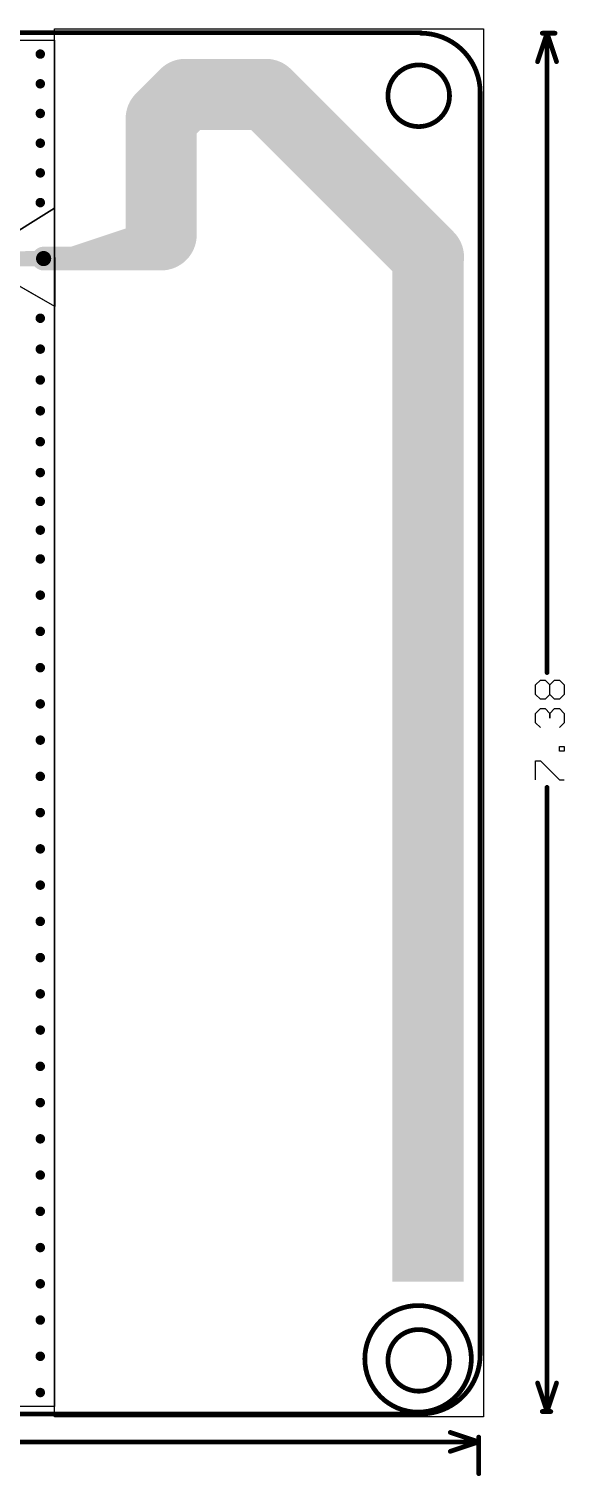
# Model space of a CAD drawing. Header units: millimetres. Extents: x 290 to 416, y 396 to 474.
# Drawn here: x 386.9 to 415.6, y 396.1 to 473.5 of the extents above; entities that cross this region are included whole.
import ezdxf

# ---------------------------------------------------------------- set-up
doc = ezdxf.new("R2010")
doc.units = ezdxf.units.MM
for name, color, linetype in [('BottomLayer', 5, 'Continuous'), ('KeepOutLayer', 6, 'Continuous'), ('Mechanical1', 6, 'Continuous'), ('MultiLayer', 9, 'Continuous'), ('TopLayer', 1, 'Continuous'), ('TopOverlay', 2, 'Continuous'), ('ViaHoleLayer', 16, 'Continuous')]:
    doc.layers.add(name, color=color, linetype=linetype)

msp = doc.modelspace()

# ---------------------------------------------------------------- linework, layer by layer
at = {"layer": 'BottomLayer'}
for p, q in [((388.315, 399.237), (388.315, 473.532)), ((388.315, 473.532), (411.302, 473.532)), ((411.302, 473.532), (411.302, 399.237)), ((294.394, 472.939), (388.315, 472.939)), ((388.315, 472.939), (388.315, 463.931)), ((384.785, 461.747), (388.315, 463.931)), ((388.315, 463.931), (384.785, 461.747)), ((388.315, 463.931), (388.341, 458.673)), ((388.341, 458.673), (384.785, 460.705)), ((384.785, 460.705), (388.315, 458.688)), ((388.315, 458.688), (388.315, 399.778)), ((388.315, 399.778), (295.011, 399.778)), ((411.302, 399.237), (388.315, 399.237))]:
    msp.add_line(p, q, dxfattribs=at)
at = {"layer": 'BottomLayer', "const_width": 0.254}
for points in [[(387.426, 472.186, 1), (387.68, 472.186, 1)], [(387.426, 470.596, 1), (387.68, 470.596, 1)], [(387.426, 469.006, 1), (387.68, 469.006, 1)], [(387.426, 467.416, 1), (387.68, 467.416, 1)], [(387.426, 465.826, 1), (387.68, 465.826, 1)], [(387.426, 464.236, 1), (387.68, 464.236, 1)], [(387.426, 458.044, 1), (387.68, 458.044, 1)], [(387.426, 456.392, 1), (387.68, 456.392, 1)], [(387.426, 454.74, 1), (387.68, 454.74, 1)], [(387.426, 453.088, 1), (387.68, 453.088, 1)], [(387.426, 451.435, 1), (387.68, 451.435, 1)], [(387.426, 449.783, 1), (387.68, 449.783, 1)], [(387.426, 448.242, 1), (387.68, 448.242, 1)], [(387.426, 446.701, 1), (387.68, 446.701, 1)], [(387.426, 445.16, 1), (387.68, 445.16, 1)], [(387.426, 443.22, 1), (387.68, 443.22, 1)], [(387.426, 441.28, 1), (387.68, 441.28, 1)], [(387.426, 439.339, 1), (387.68, 439.339, 1)], [(387.426, 437.399, 1), (387.68, 437.399, 1)], [(387.426, 435.459, 1), (387.68, 435.459, 1)], [(387.426, 433.518, 1), (387.68, 433.518, 1)], [(387.426, 431.578, 1), (387.68, 431.578, 1)], [(387.426, 429.638, 1), (387.68, 429.638, 1)], [(387.426, 427.697, 1), (387.68, 427.697, 1)], [(387.426, 425.757, 1), (387.68, 425.757, 1)], [(387.426, 423.817, 1), (387.68, 423.817, 1)], [(387.426, 421.876, 1), (387.68, 421.876, 1)], [(387.426, 419.936, 1), (387.68, 419.936, 1)], [(387.426, 417.996, 1), (387.68, 417.996, 1)], [(387.426, 416.055, 1), (387.68, 416.055, 1)], [(387.426, 414.115, 1), (387.68, 414.115, 1)], [(387.426, 412.175, 1), (387.68, 412.175, 1)], [(387.426, 410.234, 1), (387.68, 410.234, 1)], [(387.426, 408.294, 1), (387.68, 408.294, 1)], [(387.426, 406.354, 1), (387.68, 406.354, 1)], [(387.426, 404.413, 1), (387.68, 404.413, 1)], [(387.426, 402.473, 1), (387.68, 402.473, 1)], [(387.426, 400.533, 1), (387.68, 400.533, 1)]]:
    msp.add_lwpolyline(points, format="xyb", close=True, dxfattribs=at)
at = {"layer": 'KeepOutLayer', "const_width": 0.254}
for points in [[(292.917, 473.328), (407.949, 473.328)], [(411.124, 402.548), (411.124, 448.691)], [(292.95, 399.39), (407.949, 399.39)]]:
    msp.add_lwpolyline(points, dxfattribs=at)
at = {"layer": 'KeepOutLayer'}
for points, const_width in [([(407.886, 473.328, 1), (408.013, 473.328, 1)], 0.127), ([(407.886, 473.304, 1), (408.013, 473.304, 1)], 0.127), ([(409.481, 469.955, 1), (406.181, 469.955, 1)], 0.254), ([(411.061, 470.129, 1), (411.188, 470.129, 1)], 0.127), ([(406.118, 469.955, 1), (406.245, 469.955, 1)], 0.127), ([(409.418, 469.955, 1), (409.545, 469.955, 1)], 0.127), ([(411.061, 448.691, 1), (411.188, 448.691, 1)], 0.127), ([(410.651, 402.336, 1), (404.943, 402.336, 1)], 0.254), ([(409.481, 402.255, 1), (406.181, 402.255, 1)], 0.254), ([(404.88, 402.336, 1), (405.007, 402.336, 1)], 0.127), ([(406.118, 402.255, 1), (406.245, 402.255, 1)], 0.127), ([(409.418, 402.255, 1), (409.545, 402.255, 1)], 0.127), ([(410.587, 402.336, 1), (410.714, 402.336, 1)], 0.127), ([(411.061, 402.565, 1), (411.188, 402.565, 1)], 0.127), ([(411.061, 402.548, 1), (411.188, 402.548, 1)], 0.127), ([(407.886, 399.39, 1), (408.013, 399.39, 1)], 0.127), ([(407.886, 399.39, 1), (408.013, 399.39, 1)], 0.127)]:
    msp.add_lwpolyline(points, format="xyb", close=True, dxfattribs=dict(at, const_width=const_width))
at = {"layer": 'KeepOutLayer', "const_width": 0.254}
for points in [[(407.949, 473.304, -0.414214), (411.124, 470.129)], [(411.124, 402.565, -0.414214), (407.949, 399.39)]]:
    msp.add_lwpolyline(points, format="xyb", dxfattribs=at)
at = {"layer": 'Mechanical1', "const_width": 0.254}
msp.add_lwpolyline([(411.124, 448.615), (411.124, 470.129)], dxfattribs=at)
at = {"layer": 'Mechanical1', "const_width": 0.127}
for points in [[(411.061, 470.129, 1), (411.188, 470.129, 1)], [(411.061, 448.615, 1), (411.188, 448.615, 1)]]:
    msp.add_lwpolyline(points, format="xyb", close=True, dxfattribs=at)
at = {"layer": 'MultiLayer', "const_width": 0.254}
for points in [[(387.426, 472.186, 1), (387.68, 472.186, 1)], [(387.426, 470.596, 1), (387.68, 470.596, 1)], [(387.426, 469.006, 1), (387.68, 469.006, 1)], [(387.426, 467.416, 1), (387.68, 467.416, 1)], [(387.426, 465.826, 1), (387.68, 465.826, 1)], [(387.426, 464.236, 1), (387.68, 464.236, 1)], [(387.426, 458.044, 1), (387.68, 458.044, 1)], [(387.426, 456.392, 1), (387.68, 456.392, 1)], [(387.426, 454.74, 1), (387.68, 454.74, 1)], [(387.426, 453.088, 1), (387.68, 453.088, 1)], [(387.426, 451.435, 1), (387.68, 451.435, 1)], [(387.426, 449.783, 1), (387.68, 449.783, 1)], [(387.426, 448.242, 1), (387.68, 448.242, 1)], [(387.426, 446.701, 1), (387.68, 446.701, 1)], [(387.426, 445.16, 1), (387.68, 445.16, 1)], [(387.426, 443.22, 1), (387.68, 443.22, 1)], [(387.426, 441.28, 1), (387.68, 441.28, 1)], [(387.426, 439.339, 1), (387.68, 439.339, 1)], [(387.426, 437.399, 1), (387.68, 437.399, 1)], [(387.426, 435.459, 1), (387.68, 435.459, 1)], [(387.426, 433.518, 1), (387.68, 433.518, 1)], [(387.426, 431.578, 1), (387.68, 431.578, 1)], [(387.426, 429.638, 1), (387.68, 429.638, 1)], [(387.426, 427.697, 1), (387.68, 427.697, 1)], [(387.426, 425.757, 1), (387.68, 425.757, 1)], [(387.426, 423.817, 1), (387.68, 423.817, 1)], [(387.426, 421.876, 1), (387.68, 421.876, 1)], [(387.426, 419.936, 1), (387.68, 419.936, 1)], [(387.426, 417.996, 1), (387.68, 417.996, 1)], [(387.426, 416.055, 1), (387.68, 416.055, 1)], [(387.426, 414.115, 1), (387.68, 414.115, 1)], [(387.426, 412.175, 1), (387.68, 412.175, 1)], [(387.426, 410.234, 1), (387.68, 410.234, 1)], [(387.426, 408.294, 1), (387.68, 408.294, 1)], [(387.426, 406.354, 1), (387.68, 406.354, 1)], [(387.426, 404.413, 1), (387.68, 404.413, 1)], [(387.426, 402.473, 1), (387.68, 402.473, 1)], [(387.426, 400.533, 1), (387.68, 400.533, 1)]]:
    msp.add_lwpolyline(points, format="xyb", close=True, dxfattribs=at)
at = {"layer": 'TopLayer'}
for p, q in [((388.315, 399.237), (388.315, 473.532)), ((388.315, 473.532), (411.302, 473.532)), ((411.302, 473.532), (411.302, 399.237)), ((294.394, 472.939), (388.315, 472.939)), ((388.315, 472.939), (388.315, 463.931)), ((384.785, 461.747), (388.315, 463.931)), ((388.315, 463.931), (384.895, 461.815)), ((388.315, 463.931), (388.341, 458.673)), ((388.341, 458.673), (384.785, 460.705)), ((384.908, 460.635), (388.315, 458.688)), ((388.315, 458.688), (388.315, 399.778)), ((388.315, 399.778), (295.011, 399.778)), ((411.302, 399.237), (388.315, 399.237))]:
    msp.add_line(p, q, dxfattribs=at)
for points, const_width in [([(387.426, 472.186, 1), (387.68, 472.186, 1)], 0.254), ([(394.373, 470.027, 1), (396.278, 470.027, 1)], 1.905), ([(394.373, 470.027, 1), (396.278, 470.027, 1)], 1.905), ([(398.691, 470.027, 1), (400.596, 470.027, 1)], 1.905), ([(398.691, 470.027, 1), (400.596, 470.027, 1)], 1.905), ([(387.426, 470.596, 1), (387.68, 470.596, 1)], 0.254), ([(393.078, 468.732, 1), (394.983, 468.732, 1)], 1.905), ([(393.078, 468.732, 1), (394.983, 468.732, 1)], 1.905), ([(387.426, 469.006, 1), (387.68, 469.006, 1)], 0.254), ([(387.426, 467.416, 1), (387.68, 467.416, 1)], 0.254), ([(387.426, 465.826, 1), (387.68, 465.826, 1)], 0.254), ([(387.426, 464.236, 1), (387.68, 464.236, 1)], 0.254), ([(393.078, 462.509, 1), (394.983, 462.509, 1)], 1.905), ([(392.722, 462.483, 1), (393.357, 462.483, 1)], 0.635), ([(407.378, 461.315, 1), (409.283, 461.315, 1)], 1.905), ([(407.403, 461.315, 1), (409.308, 461.315, 1)], 1.905), ([(387.413, 461.239, 1), (388.048, 461.239, 1)], 0.635), ([(388.991, 461.239, 1), (389.626, 461.239, 1)], 0.635), ([(388.991, 461.239, 1), (389.626, 461.239, 1)], 0.635), ([(388.991, 461.239, 1), (389.626, 461.239, 1)], 0.635), ([(389.149, 461.291, 1), (389.784, 461.291, 1)], 0.635), ([(389.149, 461.291, 1), (389.784, 461.291, 1)], 0.635), ([(389.166, 461.239, 1), (389.801, 461.239, 1)], 0.635), ([(387.528, 461.239, 1), (387.934, 461.239, 1)], 0.406), ([(387.426, 458.044, 1), (387.68, 458.044, 1)], 0.254), ([(387.426, 456.392, 1), (387.68, 456.392, 1)], 0.254), ([(387.426, 454.74, 1), (387.68, 454.74, 1)], 0.254), ([(387.426, 453.088, 1), (387.68, 453.088, 1)], 0.254), ([(387.426, 451.435, 1), (387.68, 451.435, 1)], 0.254), ([(387.426, 449.783, 1), (387.68, 449.783, 1)], 0.254), ([(387.426, 448.242, 1), (387.68, 448.242, 1)], 0.254), ([(387.426, 446.701, 1), (387.68, 446.701, 1)], 0.254), ([(387.426, 445.16, 1), (387.68, 445.16, 1)], 0.254), ([(387.426, 443.22, 1), (387.68, 443.22, 1)], 0.254), ([(387.426, 441.28, 1), (387.68, 441.28, 1)], 0.254), ([(387.426, 439.339, 1), (387.68, 439.339, 1)], 0.254), ([(387.426, 437.399, 1), (387.68, 437.399, 1)], 0.254), ([(387.426, 435.459, 1), (387.68, 435.459, 1)], 0.254), ([(387.426, 433.518, 1), (387.68, 433.518, 1)], 0.254), ([(387.426, 431.578, 1), (387.68, 431.578, 1)], 0.254), ([(387.426, 429.638, 1), (387.68, 429.638, 1)], 0.254), ([(387.426, 427.697, 1), (387.68, 427.697, 1)], 0.254), ([(387.426, 425.757, 1), (387.68, 425.757, 1)], 0.254), ([(387.426, 423.817, 1), (387.68, 423.817, 1)], 0.254), ([(387.426, 421.876, 1), (387.68, 421.876, 1)], 0.254), ([(387.426, 419.936, 1), (387.68, 419.936, 1)], 0.254), ([(387.426, 417.996, 1), (387.68, 417.996, 1)], 0.254), ([(387.426, 416.055, 1), (387.68, 416.055, 1)], 0.254), ([(387.426, 414.115, 1), (387.68, 414.115, 1)], 0.254), ([(387.426, 412.175, 1), (387.68, 412.175, 1)], 0.254), ([(387.426, 410.234, 1), (387.68, 410.234, 1)], 0.254), ([(407.378, 408.381, 1), (409.283, 408.381, 1)], 1.905), ([(387.426, 408.294, 1), (387.68, 408.294, 1)], 0.254), ([(387.426, 406.354, 1), (387.68, 406.354, 1)], 0.254), ([(387.426, 404.413, 1), (387.68, 404.413, 1)], 0.254), ([(387.426, 402.473, 1), (387.68, 402.473, 1)], 0.254), ([(387.426, 400.533, 1), (387.68, 400.533, 1)], 0.254)]:
    msp.add_lwpolyline(points, format="xyb", close=True, dxfattribs=dict(at, const_width=const_width))
for points, const_width in [([(394.03, 468.732), (395.326, 470.027)], 3.81), ([(395.326, 470.027), (399.644, 470.027)], 3.81), ([(399.644, 470.027), (408.356, 461.315)], 3.81), ([(394.03, 462.509), (394.03, 468.732)], 3.81), ([(389.466, 461.291), (393.04, 462.483)], 1.27), ([(408.33, 408.381), (408.33, 461.315)], 3.81), ([(387.731, 461.239), (389.309, 461.239)], 1.27), ([(389.309, 461.239), (389.466, 461.291)], 1.27), ([(389.309, 461.239), (389.484, 461.239)], 1.27), ([(385.953, 461.221), (387.731, 461.239)], 0.813)]:
    msp.add_lwpolyline(points, dxfattribs=dict(at, const_width=const_width))
for points in [[(389.204, 460.604), (394.005, 460.604), (389.204, 461.67), (394.005, 461.67)], [(406.425, 406.476), (410.235, 406.476), (406.425, 408.381), (410.235, 408.381)]]:
    msp.add_solid(points, dxfattribs=at)
at = {"layer": 'TopOverlay'}
for p, q in [((414.096, 438.416), (414.35, 438.67)), ((414.35, 438.67), (414.604, 438.67)), ((414.604, 438.67), (414.858, 438.416)), ((414.858, 438.416), (415.112, 438.67)), ((415.112, 438.67), (415.366, 438.67)), ((415.366, 438.67), (415.62, 438.416)), ((414.096, 437.908), (414.096, 438.416)), ((414.35, 437.654), (414.096, 437.908)), ((414.858, 437.908), (414.604, 437.654)), ((414.858, 437.908), (414.858, 438.416)), ((415.112, 437.654), (414.858, 437.908)), ((415.62, 437.908), (415.366, 437.654)), ((415.62, 438.416), (415.62, 437.908)), ((414.096, 436.892), (414.35, 437.146)), ((414.604, 437.654), (414.35, 437.654)), ((414.35, 437.146), (414.604, 437.146)), ((414.604, 437.146), (414.858, 436.892)), ((414.858, 436.892), (415.112, 437.146)), ((415.366, 437.654), (415.112, 437.654)), ((415.112, 437.146), (415.366, 437.146)), ((415.366, 437.146), (415.62, 436.892)), ((414.096, 436.385), (414.096, 436.892)), ((414.35, 436.131), (414.096, 436.385)), ((414.858, 436.892), (414.858, 436.638)), ((414.858, 436.638), (414.858, 436.892)), ((415.62, 436.385), (415.366, 436.131)), ((415.62, 436.892), (415.62, 436.385)), ((415.366, 434.861), (415.366, 435.115)), ((415.366, 435.115), (415.62, 435.115)), ((415.62, 434.861), (415.366, 434.861)), ((415.62, 435.115), (415.62, 434.861)), ((414.096, 433.338), (414.096, 434.353)), ((414.096, 434.353), (414.35, 434.353)), ((414.35, 434.353), (415.366, 433.338)), ((415.366, 433.338), (415.62, 433.338))]:
    msp.add_line(p, q, dxfattribs=at)
at = {"layer": 'TopOverlay', "const_width": 0.254}
for points in [[(414.198, 471.78), (414.706, 473.304)], [(414.452, 473.304), (415.138, 473.304)], [(414.706, 439.076), (414.706, 473.304)], [(414.706, 473.304), (415.214, 471.78)], [(414.706, 399.517), (414.706, 432.931)], [(414.198, 401.041), (414.706, 399.517)], [(414.706, 399.517), (415.214, 401.041)], [(414.452, 399.517), (414.909, 399.517)], [(409.524, 398.399), (411.048, 397.891)], [(411.048, 396.189), (411.048, 398.145)], [(353.897, 397.891), (411.048, 397.891)], [(409.524, 397.383), (411.048, 397.891)]]:
    msp.add_lwpolyline(points, dxfattribs=at)
at = {"layer": 'TopOverlay', "const_width": 0.127}
for points in [[(414.388, 473.304, 1), (414.515, 473.304, 1)], [(414.642, 473.304, 1), (414.769, 473.304, 1)], [(414.642, 473.304, 1), (414.769, 473.304, 1)], [(414.642, 473.304, 1), (414.769, 473.304, 1)], [(415.074, 473.304, 1), (415.201, 473.304, 1)], [(414.134, 471.78, 1), (414.261, 471.78, 1)], [(415.15, 471.78, 1), (415.277, 471.78, 1)], [(414.642, 439.076, 1), (414.769, 439.076, 1)], [(414.642, 432.931, 1), (414.769, 432.931, 1)], [(414.134, 401.041, 1), (414.261, 401.041, 1)], [(415.15, 401.041, 1), (415.277, 401.041, 1)], [(414.388, 399.517, 1), (414.515, 399.517, 1)], [(414.642, 399.517, 1), (414.769, 399.517, 1)], [(414.642, 399.517, 1), (414.769, 399.517, 1)], [(414.642, 399.517, 1), (414.769, 399.517, 1)], [(414.846, 399.517, 1), (414.973, 399.517, 1)], [(409.461, 398.399, 1), (409.588, 398.399, 1)], [(410.985, 398.145, 1), (411.112, 398.145, 1)], [(409.461, 397.383, 1), (409.588, 397.383, 1)], [(410.985, 397.891, 1), (411.112, 397.891, 1)], [(410.985, 397.891, 1), (411.112, 397.891, 1)], [(410.985, 397.891, 1), (411.112, 397.891, 1)], [(410.985, 396.189, 1), (411.112, 396.189, 1)]]:
    msp.add_lwpolyline(points, format="xyb", close=True, dxfattribs=at)
at = {"layer": 'ViaHoleLayer', "const_width": 0.127}
for points in [[(387.49, 472.186, 1), (387.617, 472.186, 1)], [(387.49, 470.596, 1), (387.617, 470.596, 1)], [(387.49, 469.006, 1), (387.617, 469.006, 1)], [(387.49, 467.416, 1), (387.617, 467.416, 1)], [(387.49, 465.826, 1), (387.617, 465.826, 1)], [(387.49, 464.236, 1), (387.617, 464.236, 1)], [(387.49, 458.044, 1), (387.617, 458.044, 1)], [(387.49, 456.392, 1), (387.617, 456.392, 1)], [(387.49, 454.74, 1), (387.617, 454.74, 1)], [(387.49, 453.088, 1), (387.617, 453.088, 1)], [(387.49, 451.435, 1), (387.617, 451.435, 1)], [(387.49, 449.783, 1), (387.617, 449.783, 1)], [(387.49, 448.242, 1), (387.617, 448.242, 1)], [(387.49, 446.701, 1), (387.617, 446.701, 1)], [(387.49, 445.16, 1), (387.617, 445.16, 1)], [(387.49, 443.22, 1), (387.617, 443.22, 1)], [(387.49, 441.28, 1), (387.617, 441.28, 1)], [(387.49, 439.339, 1), (387.617, 439.339, 1)], [(387.49, 437.399, 1), (387.617, 437.399, 1)], [(387.49, 435.459, 1), (387.617, 435.459, 1)], [(387.49, 433.518, 1), (387.617, 433.518, 1)], [(387.49, 431.578, 1), (387.617, 431.578, 1)], [(387.49, 429.638, 1), (387.617, 429.638, 1)], [(387.49, 427.697, 1), (387.617, 427.697, 1)], [(387.49, 425.757, 1), (387.617, 425.757, 1)], [(387.49, 423.817, 1), (387.617, 423.817, 1)], [(387.49, 421.876, 1), (387.617, 421.876, 1)], [(387.49, 419.936, 1), (387.617, 419.936, 1)], [(387.49, 417.996, 1), (387.617, 417.996, 1)], [(387.49, 416.055, 1), (387.617, 416.055, 1)], [(387.49, 414.115, 1), (387.617, 414.115, 1)], [(387.49, 412.175, 1), (387.617, 412.175, 1)], [(387.49, 410.234, 1), (387.617, 410.234, 1)], [(387.49, 408.294, 1), (387.617, 408.294, 1)], [(387.49, 406.354, 1), (387.617, 406.354, 1)], [(387.49, 404.413, 1), (387.617, 404.413, 1)], [(387.49, 402.473, 1), (387.617, 402.473, 1)], [(387.49, 400.533, 1), (387.617, 400.533, 1)]]:
    msp.add_lwpolyline(points, format="xyb", close=True, dxfattribs=at)

doc.saveas('drawing.dxf')
